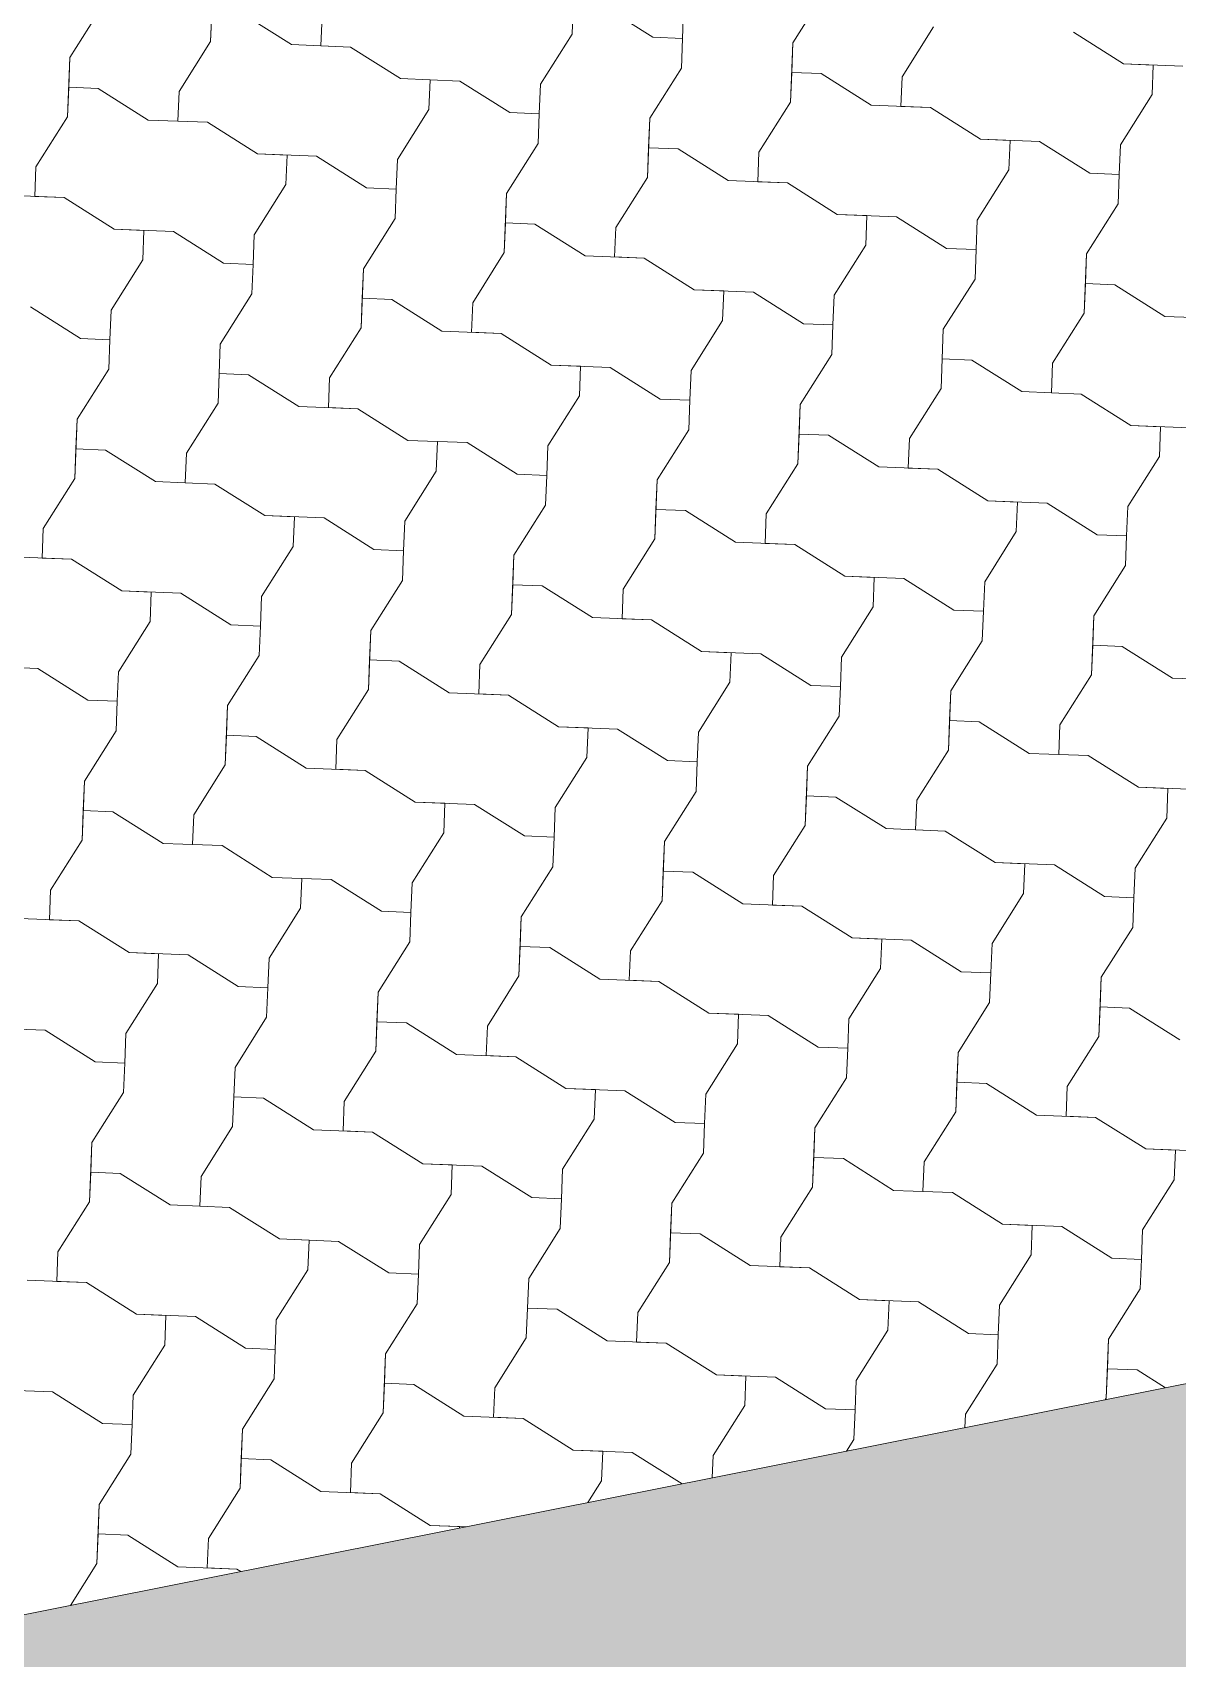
# Model space of a CAD drawing. Header units: metres. Extents: x -111189 to -108577, y -72951 to -72647.
# Drawn here: x -110741.585 to -110740.584, y -72944.839 to -72943.418 of the extents above; entities that cross this region are included whole.
import ezdxf

# ---------------------------------------------------------------- set-up
doc = ezdxf.new("R2010")
doc.units = ezdxf.units.M
doc.header["$MEASUREMENT"] = 0
doc.set_wipeout_variables(frame=1)
doc.linetypes.add('Dot & Dashed', pattern=[0.670278, 0.3175, -0.176389, 0, -0.176389])
doc.linetypes.add('Wipeout_Contour', pattern=[1, 0, -1])
for name, color, linetype in [('Planta Piso -1_1_0', 7, 'Continuous'), ('Planta Piso -1_1_01 - TERRENO PROPOSTO', 7, 'Continuous'), ('Planta Piso -1_1_02 - ESTRADAS', 7, 'Continuous'), ('Planta Piso -1_1_02 - PASSEIOS', 7, 'Continuous'), ('Planta Piso -1_1_07 - MUROS', 7, 'Continuous')]:
    doc.layers.add(name, color=color, linetype=linetype)

# ---------------------------------------------------------------- blocks, each defined once
blk = doc.blocks.new('*X139', base_point=(-110755.4355, -72968.689))
at = {"layer": 'Planta Piso -1_1_02 - PASSEIOS', "color": 253, "linetype": 'Continuous', "lineweight": 9, "ltscale": 1000}
for p, q in [((-110741.4291, -72943.4253), (-110741.427, -72943.3736)), ((-110740.9199, -72943.4266), (-110740.8922, -72943.3828)), ((-110740.9199, -72943.4266), (-110740.8922, -72943.3828)), ((-110741.5522, -72943.4394), (-110741.5246, -72943.3957)), ((-110741.5522, -72943.4394), (-110741.5246, -72943.3957)), ((-110741.1129, -72943.4189), (-110741.1119, -72943.393)), ((-110741.086, -72943.3941), (-110741.0423, -72943.4217)), ((-110741.0154, -72943.3969), (-110741.0164, -72943.4227)), ((-110741.4291, -72943.4253), (-110741.4281, -72943.3995)), ((-110741.4022, -72943.4005), (-110741.3584, -72943.4281)), ((-110741.3315, -72943.4033), (-110741.3326, -72943.4292)), ((-110741.3315, -72943.4033), (-110741.3326, -72943.4292)), ((-110740.8244, -72943.4562), (-110740.7968, -72943.4125)), ((-110740.8244, -72943.4562), (-110740.7968, -72943.4125)), ((-110741.4567, -72943.4691), (-110741.4291, -72943.4253)), ((-110741.4567, -72943.4691), (-110741.4291, -72943.4253)), ((-110741.1406, -72943.4627), (-110741.1129, -72943.4189)), ((-110741.0423, -72943.4217), (-110741.0164, -72943.4227)), ((-110741.0174, -72943.4486), (-110741.0164, -72943.4227)), ((-110741.0174, -72943.4486), (-110741.0164, -72943.4227)), ((-110740.9219, -72943.4783), (-110740.9199, -72943.4266)), ((-110740.9199, -72943.4266), (-110740.9209, -72943.4524)), ((-110740.6744, -72943.4173), (-110740.6306, -72943.445)), ((-110740.6744, -72943.4173), (-110740.6306, -72943.445)), ((-110741.5543, -72943.4912), (-110741.5522, -72943.4394)), ((-110741.5522, -72943.4394), (-110741.5532, -72943.4653)), ((-110741.3584, -72943.4281), (-110741.3067, -72943.4302)), ((-110741.3067, -72943.4302), (-110741.3326, -72943.4292)), ((-110741.3067, -72943.4302), (-110741.2629, -72943.4578)), ((-110741.3067, -72943.4302), (-110741.2629, -72943.4578)), ((-110741.0451, -72943.4924), (-110741.0174, -72943.4486)), ((-110741.0451, -72943.4924), (-110741.0174, -72943.4486)), ((-110740.9219, -72943.4783), (-110740.9209, -72943.4524)), ((-110740.895, -72943.4534), (-110740.9209, -72943.4524)), ((-110740.895, -72943.4534), (-110740.8513, -72943.4811)), ((-110740.6306, -72943.445), (-110740.6047, -72943.446)), ((-110740.6306, -72943.445), (-110740.5789, -72943.447)), ((-110740.6058, -72943.4718), (-110740.6047, -72943.446)), ((-110741.5543, -72943.4912), (-110741.5532, -72943.4653)), ((-110741.5274, -72943.4663), (-110741.5532, -72943.4653)), ((-110741.5274, -72943.4663), (-110741.4836, -72943.494)), ((-110741.4567, -72943.4691), (-110741.4577, -72943.495)), ((-110741.4567, -72943.4691), (-110741.4577, -72943.495)), ((-110741.2629, -72943.4578), (-110741.2371, -72943.4589)), ((-110741.2629, -72943.4578), (-110741.2112, -72943.4599)), ((-110741.2381, -72943.4847), (-110741.2371, -72943.4589)), ((-110741.2112, -72943.4599), (-110741.1674, -72943.4875)), ((-110741.1406, -72943.4627), (-110741.1416, -72943.4885)), ((-110740.8244, -72943.4562), (-110740.8254, -72943.4821)), ((-110740.8244, -72943.4562), (-110740.8254, -72943.4821)), ((-110740.9496, -72943.522), (-110740.9219, -72943.4783)), ((-110740.9496, -72943.522), (-110740.9219, -72943.4783)), ((-110740.8513, -72943.4811), (-110740.7996, -72943.4831)), ((-110740.7996, -72943.4831), (-110740.8254, -72943.4821)), ((-110740.7996, -72943.4831), (-110740.7558, -72943.5108)), ((-110740.7996, -72943.4831), (-110740.7558, -72943.5108)), ((-110740.6334, -72943.5156), (-110740.6058, -72943.4718)), ((-110741.5819, -72943.5349), (-110741.5543, -72943.4912)), ((-110741.5819, -72943.5349), (-110741.5543, -72943.4912)), ((-110741.4836, -72943.494), (-110741.4319, -72943.496)), ((-110741.4319, -72943.496), (-110741.4577, -72943.495)), ((-110741.4319, -72943.496), (-110741.3881, -72943.5236)), ((-110741.4319, -72943.496), (-110741.3881, -72943.5236)), ((-110741.2657, -72943.5285), (-110741.2381, -72943.4847)), ((-110741.1674, -72943.4875), (-110741.1416, -72943.4885)), ((-110741.1426, -72943.5144), (-110741.1416, -72943.4885)), ((-110741.1426, -72943.5144), (-110741.1416, -72943.4885)), ((-110741.0471, -72943.5441), (-110741.0451, -72943.4924)), ((-110741.0451, -72943.4924), (-110741.0461, -72943.5182)), ((-110740.7558, -72943.5108), (-110740.7299, -72943.5118)), ((-110740.7558, -72943.5108), (-110740.7041, -72943.5128)), ((-110740.7309, -72943.5376), (-110740.7299, -72943.5118)), ((-110741.3881, -72943.5236), (-110741.3622, -72943.5247)), ((-110741.3881, -72943.5236), (-110741.3364, -72943.5257)), ((-110741.3633, -72943.5505), (-110741.3622, -72943.5247)), ((-110741.3364, -72943.5257), (-110741.2926, -72943.5533)), ((-110741.1702, -72943.5582), (-110741.1426, -72943.5144)), ((-110741.1702, -72943.5582), (-110741.1426, -72943.5144)), ((-110741.0471, -72943.5441), (-110741.0461, -72943.5182)), ((-110741.0202, -72943.5193), (-110741.0461, -72943.5182)), ((-110741.0202, -72943.5193), (-110740.9765, -72943.5469)), ((-110740.9496, -72943.522), (-110740.9506, -72943.5479)), ((-110740.9496, -72943.522), (-110740.9506, -72943.5479)), ((-110740.7041, -72943.5128), (-110740.6603, -72943.5404)), ((-110740.6334, -72943.5156), (-110740.6344, -72943.5415)), ((-110741.5819, -72943.5349), (-110741.5829, -72943.5608)), ((-110741.5819, -72943.5349), (-110741.5829, -72943.5608)), ((-110741.2657, -72943.5285), (-110741.2668, -72943.5543)), ((-110740.7586, -72943.5814), (-110740.7309, -72943.5376)), ((-110740.6603, -72943.5404), (-110740.6344, -72943.5415)), ((-110741.3909, -72943.5943), (-110741.3633, -72943.5505)), ((-110741.2926, -72943.5533), (-110741.2668, -72943.5543)), ((-110741.2678, -72943.5802), (-110741.2668, -72943.5543)), ((-110741.2678, -72943.5802), (-110741.2668, -72943.5543)), ((-110741.0747, -72943.5879), (-110741.0471, -72943.5441)), ((-110741.0747, -72943.5879), (-110741.0471, -72943.5441)), ((-110740.9765, -72943.5469), (-110740.9247, -72943.5489)), ((-110740.9247, -72943.5489), (-110740.9506, -72943.5479)), ((-110740.9247, -72943.5489), (-110740.881, -72943.5766)), ((-110740.9247, -72943.5489), (-110740.881, -72943.5766)), ((-110740.6355, -72943.5673), (-110740.6344, -72943.5415)), ((-110740.6355, -72943.5673), (-110740.6344, -72943.5415)), ((-110741.6088, -72943.5598), (-110741.5571, -72943.5618)), ((-110741.5571, -72943.5618), (-110741.5829, -72943.5608)), ((-110741.5571, -72943.5618), (-110741.5133, -72943.5894)), ((-110741.5571, -72943.5618), (-110741.5133, -72943.5894)), ((-110741.1723, -72943.6099), (-110741.1702, -72943.5582)), ((-110741.1702, -72943.5582), (-110741.1713, -72943.584)), ((-110740.6631, -72943.6111), (-110740.6355, -72943.5673)), ((-110740.6631, -72943.6111), (-110740.6355, -72943.5673)), ((-110741.2954, -72943.624), (-110741.2678, -72943.5802)), ((-110741.2954, -72943.624), (-110741.2678, -72943.5802)), ((-110740.881, -72943.5766), (-110740.8551, -72943.5776)), ((-110740.881, -72943.5766), (-110740.8292, -72943.5786)), ((-110740.8561, -72943.6035), (-110740.8551, -72943.5776)), ((-110740.8292, -72943.5786), (-110740.7855, -72943.6063)), ((-110740.7586, -72943.5814), (-110740.7596, -72943.6073)), ((-110741.5133, -72943.5894), (-110741.4874, -72943.5905)), ((-110741.5133, -72943.5894), (-110741.4616, -72943.5915)), ((-110741.4884, -72943.6163), (-110741.4874, -72943.5905)), ((-110741.4616, -72943.5915), (-110741.4178, -72943.6191)), ((-110741.3909, -72943.5943), (-110741.3919, -72943.6202)), ((-110741.1723, -72943.6099), (-110741.1713, -72943.584)), ((-110741.1454, -72943.5851), (-110741.1713, -72943.584)), ((-110741.1454, -72943.5851), (-110741.1016, -72943.6127)), ((-110741.0747, -72943.5879), (-110741.0758, -72943.6137)), ((-110741.0747, -72943.5879), (-110741.0758, -72943.6137)), ((-110741.1999, -72943.6537), (-110741.1723, -72943.6099)), ((-110741.1999, -72943.6537), (-110741.1723, -72943.6099)), ((-110740.8838, -72943.6472), (-110740.8561, -72943.6035)), ((-110740.7855, -72943.6063), (-110740.7596, -72943.6073)), ((-110740.7606, -72943.6331), (-110740.7596, -72943.6073)), ((-110740.7606, -72943.6331), (-110740.7596, -72943.6073)), ((-110740.6651, -72943.6628), (-110740.6631, -72943.6111)), ((-110740.6631, -72943.6111), (-110740.6641, -72943.637)), ((-110741.5161, -72943.6601), (-110741.4884, -72943.6163)), ((-110741.4178, -72943.6191), (-110741.3919, -72943.6202)), ((-110741.393, -72943.646), (-110741.3919, -72943.6202)), ((-110741.393, -72943.646), (-110741.3919, -72943.6202)), ((-110741.2975, -72943.6757), (-110741.2954, -72943.624)), ((-110741.2954, -72943.624), (-110741.2964, -72943.6498)), ((-110741.1016, -72943.6127), (-110741.0499, -72943.6147)), ((-110741.0499, -72943.6147), (-110741.0758, -72943.6137)), ((-110741.0499, -72943.6147), (-110741.0061, -72943.6424)), ((-110741.0499, -72943.6147), (-110741.0061, -72943.6424)), ((-110740.7883, -72943.6769), (-110740.7606, -72943.6331)), ((-110740.7883, -72943.6769), (-110740.7606, -72943.6331)), ((-110740.6651, -72943.6628), (-110740.6641, -72943.637)), ((-110740.6383, -72943.638), (-110740.6641, -72943.637)), ((-110740.6383, -72943.638), (-110740.5945, -72943.6656)), ((-110741.4206, -72943.6898), (-110741.393, -72943.646)), ((-110741.4206, -72943.6898), (-110741.393, -72943.646)), ((-110741.2975, -72943.6757), (-110741.2964, -72943.6498)), ((-110741.2706, -72943.6509), (-110741.2964, -72943.6498)), ((-110741.2706, -72943.6509), (-110741.2268, -72943.6785)), ((-110741.1999, -72943.6537), (-110741.2009, -72943.6795)), ((-110741.1999, -72943.6537), (-110741.2009, -72943.6795)), ((-110741.0061, -72943.6424), (-110740.9803, -72943.6434)), ((-110741.0061, -72943.6424), (-110740.9544, -72943.6444)), ((-110740.9813, -72943.6693), (-110740.9803, -72943.6434)), ((-110740.9544, -72943.6444), (-110740.9106, -72943.6721)), ((-110740.8838, -72943.6472), (-110740.8848, -72943.6731)), ((-110741.5867, -72943.6573), (-110741.543, -72943.6849)), ((-110741.5161, -72943.6601), (-110741.5171, -72943.686)), ((-110740.6928, -72943.7066), (-110740.6651, -72943.6628)), ((-110740.6928, -72943.7066), (-110740.6651, -72943.6628)), ((-110740.5945, -72943.6656), (-110740.5428, -72943.6677)), ((-110741.3251, -72943.7195), (-110741.2975, -72943.6757)), ((-110741.3251, -72943.7195), (-110741.2975, -72943.6757)), ((-110741.2268, -72943.6785), (-110741.1751, -72943.6805)), ((-110741.1751, -72943.6805), (-110741.2009, -72943.6795)), ((-110741.1751, -72943.6805), (-110741.1313, -72943.7082)), ((-110741.1751, -72943.6805), (-110741.1313, -72943.7082)), ((-110741.0089, -72943.713), (-110740.9813, -72943.6693)), ((-110740.9106, -72943.6721), (-110740.8848, -72943.6731)), ((-110740.8858, -72943.6989), (-110740.8848, -72943.6731)), ((-110740.8858, -72943.6989), (-110740.8848, -72943.6731)), ((-110740.7903, -72943.7286), (-110740.7883, -72943.6769)), ((-110740.7883, -72943.6769), (-110740.7893, -72943.7028)), ((-110741.543, -72943.6849), (-110741.5171, -72943.686)), ((-110741.5181, -72943.7118), (-110741.5171, -72943.686)), ((-110741.5181, -72943.7118), (-110741.5171, -72943.686)), ((-110741.4226, -72943.7415), (-110741.4206, -72943.6898)), ((-110741.4206, -72943.6898), (-110741.4216, -72943.7156)), ((-110741.1313, -72943.7082), (-110741.1055, -72943.7092)), ((-110741.1313, -72943.7082), (-110741.0796, -72943.7102)), ((-110741.1065, -72943.7351), (-110741.1055, -72943.7092)), ((-110741.0796, -72943.7102), (-110741.0358, -72943.7379)), ((-110740.9134, -72943.7427), (-110740.8858, -72943.6989)), ((-110740.9134, -72943.7427), (-110740.8858, -72943.6989)), ((-110740.7903, -72943.7286), (-110740.7893, -72943.7028)), ((-110740.7634, -72943.7038), (-110740.7893, -72943.7028)), ((-110740.7634, -72943.7038), (-110740.7197, -72943.7314)), ((-110740.6928, -72943.7066), (-110740.6938, -72943.7325)), ((-110740.6928, -72943.7066), (-110740.6938, -72943.7325)), ((-110741.5458, -72943.7556), (-110741.5181, -72943.7118)), ((-110741.5458, -72943.7556), (-110741.5181, -72943.7118)), ((-110741.4226, -72943.7415), (-110741.4216, -72943.7156)), ((-110741.3958, -72943.7167), (-110741.4216, -72943.7156)), ((-110741.3958, -72943.7167), (-110741.352, -72943.7443)), ((-110741.3251, -72943.7195), (-110741.3261, -72943.7453)), ((-110741.3251, -72943.7195), (-110741.3261, -72943.7453)), ((-110741.0089, -72943.713), (-110741.01, -72943.7389)), ((-110741.1341, -72943.7788), (-110741.1065, -72943.7351)), ((-110741.0358, -72943.7379), (-110741.01, -72943.7389)), ((-110741.011, -72943.7648), (-110741.01, -72943.7389)), ((-110741.011, -72943.7648), (-110741.01, -72943.7389)), ((-110740.818, -72943.7724), (-110740.7903, -72943.7286)), ((-110740.818, -72943.7724), (-110740.7903, -72943.7286)), ((-110740.7197, -72943.7314), (-110740.6679, -72943.7335)), ((-110740.6679, -72943.7335), (-110740.6938, -72943.7325)), ((-110740.6679, -72943.7335), (-110740.6242, -72943.7611)), ((-110740.6679, -72943.7335), (-110740.6242, -72943.7611)), ((-110741.4503, -72943.7853), (-110741.4226, -72943.7415)), ((-110741.4503, -72943.7853), (-110741.4226, -72943.7415)), ((-110741.352, -72943.7443), (-110741.3003, -72943.7464)), ((-110741.3003, -72943.7464), (-110741.3261, -72943.7453)), ((-110741.3003, -72943.7464), (-110741.2565, -72943.774)), ((-110741.3003, -72943.7464), (-110741.2565, -72943.774)), ((-110740.9155, -72943.7944), (-110740.9134, -72943.7427)), ((-110740.9134, -72943.7427), (-110740.9145, -72943.7686)), ((-110741.5478, -72943.8073), (-110741.5458, -72943.7556)), ((-110741.5458, -72943.7556), (-110741.5468, -72943.7815)), ((-110741.0386, -72943.8085), (-110741.011, -72943.7648)), ((-110741.0386, -72943.8085), (-110741.011, -72943.7648)), ((-110740.6242, -72943.7611), (-110740.5983, -72943.7621)), ((-110740.6242, -72943.7611), (-110740.5724, -72943.7632)), ((-110740.5993, -72943.788), (-110740.5983, -72943.7621)), ((-110741.5478, -72943.8073), (-110741.5468, -72943.7815)), ((-110741.5209, -72943.7825), (-110741.5468, -72943.7815)), ((-110741.2565, -72943.774), (-110741.2306, -72943.775)), ((-110741.2565, -72943.774), (-110741.2048, -72943.776)), ((-110741.2317, -72943.8009), (-110741.2306, -72943.775)), ((-110741.2048, -72943.776), (-110741.161, -72943.8037)), ((-110741.1341, -72943.7788), (-110741.1351, -72943.8047)), ((-110740.9155, -72943.7944), (-110740.9145, -72943.7686)), ((-110740.8886, -72943.7696), (-110740.9145, -72943.7686)), ((-110740.8886, -72943.7696), (-110740.8448, -72943.7972)), ((-110740.818, -72943.7724), (-110740.819, -72943.7983)), ((-110740.818, -72943.7724), (-110740.819, -72943.7983)), ((-110741.5209, -72943.7825), (-110741.4772, -72943.8101)), ((-110741.4503, -72943.7853), (-110741.4513, -72943.8111)), ((-110741.4503, -72943.7853), (-110741.4513, -72943.8111)), ((-110740.9431, -72943.8382), (-110740.9155, -72943.7944)), ((-110740.9431, -72943.8382), (-110740.9155, -72943.7944)), ((-110740.627, -72943.8318), (-110740.5993, -72943.788)), ((-110741.5755, -72943.8511), (-110741.5478, -72943.8073)), ((-110741.5755, -72943.8511), (-110741.5478, -72943.8073)), ((-110741.4772, -72943.8101), (-110741.4254, -72943.8122)), ((-110741.2593, -72943.8446), (-110741.2317, -72943.8009)), ((-110741.161, -72943.8037), (-110741.1351, -72943.8047)), ((-110741.1362, -72943.8306), (-110741.1351, -72943.8047)), ((-110741.1362, -72943.8306), (-110741.1351, -72943.8047)), ((-110741.0407, -72943.8602), (-110741.0386, -72943.8085)), ((-110741.0386, -72943.8085), (-110741.0396, -72943.8344)), ((-110740.8448, -72943.7972), (-110740.7931, -72943.7993)), ((-110740.7931, -72943.7993), (-110740.819, -72943.7983)), ((-110740.7931, -72943.7993), (-110740.7493, -72943.8269)), ((-110740.7931, -72943.7993), (-110740.7493, -72943.8269)), ((-110741.4254, -72943.8122), (-110741.4513, -72943.8111)), ((-110741.4254, -72943.8122), (-110741.3817, -72943.8398)), ((-110741.4254, -72943.8122), (-110741.3817, -72943.8398)), ((-110741.1638, -72943.8743), (-110741.1362, -72943.8306)), ((-110741.1638, -72943.8743), (-110741.1362, -72943.8306)), ((-110741.0407, -72943.8602), (-110741.0396, -72943.8344)), ((-110741.0138, -72943.8354), (-110741.0396, -72943.8344)), ((-110741.0138, -72943.8354), (-110740.97, -72943.863)), ((-110740.9431, -72943.8382), (-110740.9442, -72943.8641)), ((-110740.9431, -72943.8382), (-110740.9442, -72943.8641)), ((-110740.7493, -72943.8269), (-110740.7235, -72943.828)), ((-110740.7493, -72943.8269), (-110740.6976, -72943.829)), ((-110740.7245, -72943.8538), (-110740.7235, -72943.828)), ((-110740.6976, -72943.829), (-110740.6539, -72943.8566)), ((-110740.627, -72943.8318), (-110740.628, -72943.8576)), ((-110741.5755, -72943.8511), (-110741.5765, -72943.8769)), ((-110741.5755, -72943.8511), (-110741.5765, -72943.8769)), ((-110741.3817, -72943.8398), (-110741.3558, -72943.8408)), ((-110741.3817, -72943.8398), (-110741.3299, -72943.8418)), ((-110741.3568, -72943.8667), (-110741.3558, -72943.8408)), ((-110741.3299, -72943.8418), (-110741.2862, -72943.8695)), ((-110741.2593, -72943.8446), (-110741.2603, -72943.8705)), ((-110741.3845, -72943.9105), (-110741.3568, -72943.8667)), ((-110741.0683, -72943.904), (-110741.0407, -72943.8602)), ((-110741.0683, -72943.904), (-110741.0407, -72943.8602)), ((-110740.97, -72943.863), (-110740.9183, -72943.8651)), ((-110740.9183, -72943.8651), (-110740.9442, -72943.8641)), ((-110740.9183, -72943.8651), (-110740.8745, -72943.8927)), ((-110740.9183, -72943.8651), (-110740.8745, -72943.8927)), ((-110740.7521, -72943.8976), (-110740.7245, -72943.8538)), ((-110740.6539, -72943.8566), (-110740.628, -72943.8576)), ((-110740.629, -72943.8835), (-110740.628, -72943.8576)), ((-110740.629, -72943.8835), (-110740.628, -72943.8576)), ((-110741.6023, -72943.8759), (-110741.5506, -72943.878)), ((-110741.5506, -72943.878), (-110741.5765, -72943.8769)), ((-110741.5506, -72943.878), (-110741.5068, -72943.9056)), ((-110741.5506, -72943.878), (-110741.5068, -72943.9056)), ((-110741.2862, -72943.8695), (-110741.2603, -72943.8705)), ((-110741.2613, -72943.8964), (-110741.2603, -72943.8705)), ((-110741.2613, -72943.8964), (-110741.2603, -72943.8705)), ((-110741.1658, -72943.9261), (-110741.1638, -72943.8743)), ((-110741.1638, -72943.8743), (-110741.1648, -72943.9002)), ((-110740.8745, -72943.8927), (-110740.8487, -72943.8938)), ((-110740.8745, -72943.8927), (-110740.8228, -72943.8948)), ((-110740.8497, -72943.9196), (-110740.8487, -72943.8938)), ((-110740.8228, -72943.8948), (-110740.779, -72943.9224)), ((-110740.6567, -72943.9273), (-110740.629, -72943.8835)), ((-110740.6567, -72943.9273), (-110740.629, -72943.8835)), ((-110741.5068, -72943.9056), (-110741.481, -72943.9066)), ((-110741.5068, -72943.9056), (-110741.4551, -72943.9077)), ((-110741.482, -72943.9325), (-110741.481, -72943.9066)), ((-110741.4551, -72943.9077), (-110741.4114, -72943.9353)), ((-110741.289, -72943.9401), (-110741.2613, -72943.8964)), ((-110741.289, -72943.9401), (-110741.2613, -72943.8964)), ((-110741.1658, -72943.9261), (-110741.1648, -72943.9002)), ((-110741.139, -72943.9012), (-110741.1648, -72943.9002)), ((-110741.139, -72943.9012), (-110741.0952, -72943.9289)), ((-110741.0683, -72943.904), (-110741.0693, -72943.9299)), ((-110741.0683, -72943.904), (-110741.0693, -72943.9299)), ((-110740.7521, -72943.8976), (-110740.7532, -72943.9234)), ((-110741.3845, -72943.9105), (-110741.3855, -72943.9363)), ((-110740.8773, -72943.9634), (-110740.8497, -72943.9196)), ((-110740.779, -72943.9224), (-110740.7532, -72943.9234)), ((-110740.7542, -72943.9493), (-110740.7532, -72943.9234)), ((-110740.7542, -72943.9493), (-110740.7532, -72943.9234)), ((-110741.5096, -72943.9763), (-110741.482, -72943.9325)), ((-110741.4114, -72943.9353), (-110741.3855, -72943.9363)), ((-110741.3865, -72943.9622), (-110741.3855, -72943.9363)), ((-110741.3865, -72943.9622), (-110741.3855, -72943.9363)), ((-110741.1935, -72943.9698), (-110741.1658, -72943.9261)), ((-110741.1935, -72943.9698), (-110741.1658, -72943.9261)), ((-110741.0952, -72943.9289), (-110741.0435, -72943.9309)), ((-110741.0435, -72943.9309), (-110741.0693, -72943.9299)), ((-110741.0435, -72943.9309), (-110740.9997, -72943.9585)), ((-110741.0435, -72943.9309), (-110740.9997, -72943.9585)), ((-110740.6587, -72943.979), (-110740.6567, -72943.9273)), ((-110740.6567, -72943.9273), (-110740.6577, -72943.9531)), ((-110741.291, -72943.9919), (-110741.289, -72943.9401)), ((-110741.289, -72943.9401), (-110741.29, -72943.966)), ((-110740.7818, -72943.9931), (-110740.7542, -72943.9493)), ((-110740.7818, -72943.9931), (-110740.7542, -72943.9493)), ((-110741.4142, -72944.0059), (-110741.3865, -72943.9622)), ((-110741.4142, -72944.0059), (-110741.3865, -72943.9622)), ((-110741.291, -72943.9919), (-110741.29, -72943.966)), ((-110741.2641, -72943.967), (-110741.29, -72943.966)), ((-110741.2641, -72943.967), (-110741.2204, -72943.9947)), ((-110740.9997, -72943.9585), (-110740.9738, -72943.9596)), ((-110740.9997, -72943.9585), (-110740.948, -72943.9606)), ((-110740.9749, -72943.9854), (-110740.9738, -72943.9596)), ((-110740.948, -72943.9606), (-110740.9042, -72943.9882)), ((-110740.8773, -72943.9634), (-110740.8783, -72943.9893)), ((-110740.6587, -72943.979), (-110740.6577, -72943.9531)), ((-110740.6318, -72943.9542), (-110740.6577, -72943.9531)), ((-110740.6318, -72943.9542), (-110740.588, -72943.9818)), ((-110741.632, -72943.9714), (-110741.5803, -72943.9735)), ((-110741.5803, -72943.9735), (-110741.5365, -72944.0011)), ((-110741.5096, -72943.9763), (-110741.5107, -72944.0021)), ((-110741.1935, -72943.9698), (-110741.1945, -72943.9957)), ((-110741.1935, -72943.9698), (-110741.1945, -72943.9957)), ((-110740.6863, -72944.0228), (-110740.6587, -72943.979)), ((-110740.6863, -72944.0228), (-110740.6587, -72943.979)), ((-110741.3187, -72944.0356), (-110741.291, -72943.9919)), ((-110741.3187, -72944.0356), (-110741.291, -72943.9919)), ((-110741.2204, -72943.9947), (-110741.1686, -72943.9967)), ((-110741.0025, -72944.0292), (-110740.9749, -72943.9854)), ((-110740.9042, -72943.9882), (-110740.8783, -72943.9893)), ((-110740.8794, -72944.0151), (-110740.8783, -72943.9893)), ((-110740.8794, -72944.0151), (-110740.8783, -72943.9893)), ((-110740.7839, -72944.0448), (-110740.7818, -72943.9931)), ((-110740.7818, -72943.9931), (-110740.7829, -72944.0189)), ((-110740.588, -72943.9818), (-110740.5363, -72943.9838)), ((-110741.5365, -72944.0011), (-110741.5107, -72944.0021)), ((-110741.5117, -72944.028), (-110741.5107, -72944.0021)), ((-110741.5117, -72944.028), (-110741.5107, -72944.0021)), ((-110741.4162, -72944.0577), (-110741.4142, -72944.0059)), ((-110741.4142, -72944.0059), (-110741.4152, -72944.0318)), ((-110741.1686, -72943.9967), (-110741.1945, -72943.9957)), ((-110741.1686, -72943.9967), (-110741.1249, -72944.0243)), ((-110741.1686, -72943.9967), (-110741.1249, -72944.0243)), ((-110740.907, -72944.0589), (-110740.8794, -72944.0151)), ((-110740.907, -72944.0589), (-110740.8794, -72944.0151)), ((-110740.7839, -72944.0448), (-110740.7829, -72944.0189)), ((-110740.757, -72944.02), (-110740.7829, -72944.0189)), ((-110740.757, -72944.02), (-110740.7132, -72944.0476)), ((-110740.6863, -72944.0228), (-110740.6874, -72944.0486)), ((-110740.6863, -72944.0228), (-110740.6874, -72944.0486)), ((-110741.5393, -72944.0718), (-110741.5117, -72944.028)), ((-110741.5393, -72944.0718), (-110741.5117, -72944.028)), ((-110741.4162, -72944.0577), (-110741.4152, -72944.0318)), ((-110741.3893, -72944.0328), (-110741.4152, -72944.0318)), ((-110741.3893, -72944.0328), (-110741.3455, -72944.0605)), ((-110741.3187, -72944.0356), (-110741.3197, -72944.0615)), ((-110741.3187, -72944.0356), (-110741.3197, -72944.0615)), ((-110741.1249, -72944.0243), (-110741.099, -72944.0254)), ((-110741.1249, -72944.0243), (-110741.0732, -72944.0264)), ((-110741.1, -72944.0512), (-110741.099, -72944.0254)), ((-110741.0732, -72944.0264), (-110741.0294, -72944.054)), ((-110741.0025, -72944.0292), (-110741.0035, -72944.0551)), ((-110741.1277, -72944.095), (-110741.1, -72944.0512)), ((-110740.8115, -72944.0886), (-110740.7839, -72944.0448)), ((-110740.8115, -72944.0886), (-110740.7839, -72944.0448)), ((-110740.7132, -72944.0476), (-110740.6615, -72944.0496)), ((-110740.6615, -72944.0496), (-110740.6874, -72944.0486)), ((-110740.6615, -72944.0496), (-110740.6177, -72944.0773)), ((-110740.6615, -72944.0496), (-110740.6177, -72944.0773)), ((-110741.4438, -72944.1014), (-110741.4162, -72944.0577)), ((-110741.4438, -72944.1014), (-110741.4162, -72944.0577)), ((-110741.3455, -72944.0605), (-110741.2938, -72944.0625)), ((-110741.2938, -72944.0625), (-110741.3197, -72944.0615)), ((-110741.2938, -72944.0625), (-110741.2501, -72944.0902)), ((-110741.2938, -72944.0625), (-110741.2501, -72944.0902)), ((-110741.0294, -72944.054), (-110741.0035, -72944.0551)), ((-110741.0045, -72944.0809), (-110741.0035, -72944.0551)), ((-110741.0045, -72944.0809), (-110741.0035, -72944.0551)), ((-110740.9091, -72944.1106), (-110740.907, -72944.0589)), ((-110740.907, -72944.0589), (-110740.908, -72944.0847)), ((-110741.5414, -72944.1235), (-110741.5393, -72944.0718)), ((-110741.5393, -72944.0718), (-110741.5404, -72944.0976)), ((-110741.0322, -72944.1247), (-110741.0045, -72944.0809)), ((-110741.0322, -72944.1247), (-110741.0045, -72944.0809)), ((-110740.6177, -72944.0773), (-110740.5919, -72944.0783)), ((-110740.6177, -72944.0773), (-110740.566, -72944.0793)), ((-110740.5929, -72944.1042), (-110740.5919, -72944.0783)), ((-110741.2501, -72944.0902), (-110741.2242, -72944.0912)), ((-110741.2501, -72944.0902), (-110741.1983, -72944.0922)), ((-110741.2252, -72944.117), (-110741.2242, -72944.0912)), ((-110741.1983, -72944.0922), (-110741.1546, -72944.1198)), ((-110741.1277, -72944.095), (-110741.1287, -72944.1209)), ((-110740.9091, -72944.1106), (-110740.908, -72944.0847)), ((-110740.8822, -72944.0858), (-110740.908, -72944.0847)), ((-110740.8822, -72944.0858), (-110740.8384, -72944.1134)), ((-110740.8115, -72944.0886), (-110740.8125, -72944.1144)), ((-110740.8115, -72944.0886), (-110740.8125, -72944.1144)), ((-110741.5414, -72944.1235), (-110741.5404, -72944.0976)), ((-110741.5145, -72944.0986), (-110741.5404, -72944.0976)), ((-110741.5145, -72944.0986), (-110741.4707, -72944.1263)), ((-110741.4438, -72944.1014), (-110741.4449, -72944.1273)), ((-110741.4438, -72944.1014), (-110741.4449, -72944.1273)), ((-110740.6205, -72944.1479), (-110740.5929, -72944.1042)), ((-110741.569, -72944.1672), (-110741.5414, -72944.1235)), ((-110741.569, -72944.1672), (-110741.5414, -72944.1235)), ((-110741.2529, -72944.1608), (-110741.2252, -72944.117)), ((-110741.1546, -72944.1198), (-110741.1287, -72944.1209)), ((-110741.1297, -72944.1467), (-110741.1287, -72944.1209)), ((-110741.1297, -72944.1467), (-110741.1287, -72944.1209)), ((-110740.9367, -72944.1544), (-110740.9091, -72944.1106)), ((-110740.9367, -72944.1544), (-110740.9091, -72944.1106)), ((-110740.8384, -72944.1134), (-110740.7867, -72944.1155)), ((-110740.7867, -72944.1155), (-110740.8125, -72944.1144)), ((-110740.7867, -72944.1155), (-110740.7429, -72944.1431)), ((-110740.7867, -72944.1155), (-110740.7429, -72944.1431)), ((-110741.4707, -72944.1263), (-110741.419, -72944.1283)), ((-110741.419, -72944.1283), (-110741.4449, -72944.1273)), ((-110741.419, -72944.1283), (-110741.3752, -72944.156)), ((-110741.419, -72944.1283), (-110741.3752, -72944.156)), ((-110741.0342, -72944.1764), (-110741.0322, -72944.1247)), ((-110741.0322, -72944.1247), (-110741.0332, -72944.1506)), ((-110741.1574, -72944.1905), (-110741.1297, -72944.1467)), ((-110741.1574, -72944.1905), (-110741.1297, -72944.1467)), ((-110741.0342, -72944.1764), (-110741.0332, -72944.1506)), ((-110741.0073, -72944.1516), (-110741.0332, -72944.1506)), ((-110741.0073, -72944.1516), (-110740.9636, -72944.1792)), ((-110740.7429, -72944.1431), (-110740.717, -72944.1441)), ((-110740.7429, -72944.1431), (-110740.6912, -72944.1451)), ((-110740.7181, -72944.17), (-110740.717, -72944.1441)), ((-110740.6912, -72944.1451), (-110740.6474, -72944.1728)), ((-110740.6205, -72944.1479), (-110740.6216, -72944.1738)), ((-110741.3752, -72944.156), (-110741.3494, -72944.157)), ((-110741.3752, -72944.156), (-110741.3235, -72944.158)), ((-110741.3504, -72944.1828), (-110741.3494, -72944.157)), ((-110741.3235, -72944.158), (-110741.2797, -72944.1856)), ((-110741.2529, -72944.1608), (-110741.2539, -72944.1867)), ((-110740.9367, -72944.1544), (-110740.9377, -72944.1802)), ((-110740.9367, -72944.1544), (-110740.9377, -72944.1802)), ((-110741.569, -72944.1672), (-110741.57, -72944.1931)), ((-110741.569, -72944.1672), (-110741.57, -72944.1931)), ((-110741.0619, -72944.2202), (-110741.0342, -72944.1764)), ((-110741.0619, -72944.2202), (-110741.0342, -72944.1764)), ((-110740.9636, -72944.1792), (-110740.9119, -72944.1813)), ((-110740.9119, -72944.1813), (-110740.9377, -72944.1802)), ((-110740.7457, -72944.2137), (-110740.7181, -72944.17)), ((-110740.6474, -72944.1728), (-110740.6216, -72944.1738)), ((-110740.6226, -72944.1997), (-110740.6216, -72944.1738)), ((-110740.6226, -72944.1997), (-110740.6216, -72944.1738)), ((-110741.5959, -72944.1921), (-110741.5442, -72944.1941)), ((-110741.5442, -72944.1941), (-110741.57, -72944.1931)), ((-110741.5442, -72944.1941), (-110741.5004, -72944.2218)), ((-110741.5442, -72944.1941), (-110741.5004, -72944.2218)), ((-110741.378, -72944.2266), (-110741.3504, -72944.1828)), ((-110741.2797, -72944.1856), (-110741.2539, -72944.1867)), ((-110741.2549, -72944.2125), (-110741.2539, -72944.1867)), ((-110741.2549, -72944.2125), (-110741.2539, -72944.1867)), ((-110741.1594, -72944.2422), (-110741.1574, -72944.1905)), ((-110741.1574, -72944.1905), (-110741.1584, -72944.2164)), ((-110740.9119, -72944.1813), (-110740.8681, -72944.2089)), ((-110740.9119, -72944.1813), (-110740.8681, -72944.2089)), ((-110740.6502, -72944.2434), (-110740.6226, -72944.1997)), ((-110740.6502, -72944.2434), (-110740.6226, -72944.1997)), ((-110741.5004, -72944.2218), (-110741.4745, -72944.2228)), ((-110741.5004, -72944.2218), (-110741.4487, -72944.2238)), ((-110741.4756, -72944.2487), (-110741.4745, -72944.2228)), ((-110741.2825, -72944.2563), (-110741.2549, -72944.2125)), ((-110741.2825, -72944.2563), (-110741.2549, -72944.2125)), ((-110741.1594, -72944.2422), (-110741.1584, -72944.2164)), ((-110741.1325, -72944.2174), (-110741.1584, -72944.2164)), ((-110741.1325, -72944.2174), (-110741.0888, -72944.245)), ((-110741.0619, -72944.2202), (-110741.0629, -72944.246)), ((-110741.0619, -72944.2202), (-110741.0629, -72944.246)), ((-110740.8681, -72944.2089), (-110740.8422, -72944.2099)), ((-110740.8681, -72944.2089), (-110740.8164, -72944.2109)), ((-110740.8432, -72944.2358), (-110740.8422, -72944.2099)), ((-110740.8164, -72944.2109), (-110740.7726, -72944.2386)), ((-110740.7457, -72944.2137), (-110740.7467, -72944.2396)), ((-110741.4487, -72944.2238), (-110741.4049, -72944.2515)), ((-110741.378, -72944.2266), (-110741.3791, -72944.2525)), ((-110740.8709, -72944.2796), (-110740.8432, -72944.2358)), ((-110741.5032, -72944.2924), (-110741.4756, -72944.2487)), ((-110741.4049, -72944.2515), (-110741.3791, -72944.2525)), ((-110741.187, -72944.286), (-110741.1594, -72944.2422)), ((-110741.187, -72944.286), (-110741.1594, -72944.2422)), ((-110741.0888, -72944.245), (-110741.037, -72944.2471)), ((-110741.037, -72944.2471), (-110741.0629, -72944.246)), ((-110741.037, -72944.2471), (-110740.9933, -72944.2747)), ((-110741.037, -72944.2471), (-110740.9933, -72944.2747)), ((-110740.7726, -72944.2386), (-110740.7467, -72944.2396)), ((-110740.7478, -72944.2655), (-110740.7467, -72944.2396)), ((-110740.7478, -72944.2655), (-110740.7467, -72944.2396)), ((-110740.6523, -72944.2952), (-110740.6502, -72944.2434)), ((-110740.6502, -72944.2434), (-110740.6512, -72944.2693)), ((-110741.3801, -72944.2783), (-110741.3791, -72944.2525)), ((-110741.3801, -72944.2783), (-110741.3791, -72944.2525)), ((-110741.2846, -72944.308), (-110741.2825, -72944.2563)), ((-110741.2825, -72944.2563), (-110741.2836, -72944.2822)), ((-110740.7754, -72944.3092), (-110740.7478, -72944.2655)), ((-110740.7754, -72944.3092), (-110740.7478, -72944.2655)), ((-110741.4077, -72944.3221), (-110741.3801, -72944.2783)), ((-110741.4077, -72944.3221), (-110741.3801, -72944.2783)), ((-110740.9933, -72944.2747), (-110740.9674, -72944.2757)), ((-110740.9933, -72944.2747), (-110740.9415, -72944.2768)), ((-110740.9684, -72944.3016), (-110740.9674, -72944.2757)), ((-110740.9415, -72944.2768), (-110740.8978, -72944.3044)), ((-110740.8709, -72944.2796), (-110740.8719, -72944.3054)), ((-110740.6523, -72944.2952), (-110740.6512, -72944.2693)), ((-110740.6254, -72944.2703), (-110740.6512, -72944.2693)), ((-110740.6254, -72944.2703), (-110740.5816, -72944.298)), ((-110741.6256, -72944.2876), (-110741.5739, -72944.2896)), ((-110741.5739, -72944.2896), (-110741.5301, -72944.3173)), ((-110741.5032, -72944.2924), (-110741.5042, -72944.3183)), ((-110741.2846, -72944.308), (-110741.2836, -72944.2822)), ((-110741.2577, -72944.2832), (-110741.2836, -72944.2822)), ((-110741.2577, -72944.2832), (-110741.2139, -72944.3108)), ((-110741.187, -72944.286), (-110741.1881, -72944.3118)), ((-110741.187, -72944.286), (-110741.1881, -72944.3118)), ((-110741.3122, -72944.3518), (-110741.2846, -72944.308)), ((-110741.3122, -72944.3518), (-110741.2846, -72944.308)), ((-110740.9961, -72944.3454), (-110740.9684, -72944.3016)), ((-110740.8978, -72944.3044), (-110740.8719, -72944.3054)), ((-110740.8729, -72944.3313), (-110740.8719, -72944.3054)), ((-110740.8729, -72944.3313), (-110740.8719, -72944.3054)), ((-110740.6799, -72944.3389), (-110740.6523, -72944.2952)), ((-110740.6799, -72944.3389), (-110740.6523, -72944.2952)), ((-110741.5301, -72944.3173), (-110741.5042, -72944.3183)), ((-110741.5053, -72944.3441), (-110741.5042, -72944.3183)), ((-110741.5053, -72944.3441), (-110741.5042, -72944.3183)), ((-110741.4098, -72944.3738), (-110741.4077, -72944.3221)), ((-110741.4077, -72944.3221), (-110741.4087, -72944.348)), ((-110741.2139, -72944.3108), (-110741.1622, -72944.3129)), ((-110741.1622, -72944.3129), (-110741.1881, -72944.3118)), ((-110741.1622, -72944.3129), (-110741.1184, -72944.3405)), ((-110741.1622, -72944.3129), (-110741.1184, -72944.3405)), ((-110740.7774, -72944.361), (-110740.7754, -72944.3092)), ((-110740.7754, -72944.3092), (-110740.7764, -72944.3351)), ((-110740.9006, -72944.375), (-110740.8729, -72944.3313)), ((-110740.9006, -72944.375), (-110740.8729, -72944.3313)), ((-110740.7774, -72944.361), (-110740.7764, -72944.3351)), ((-110740.7506, -72944.3361), (-110740.7764, -72944.3351)), ((-110740.7506, -72944.3361), (-110740.7068, -72944.3638)), ((-110741.5329, -72944.3879), (-110741.5053, -72944.3441)), ((-110741.5329, -72944.3879), (-110741.5053, -72944.3441)), ((-110741.4098, -72944.3738), (-110741.4087, -72944.348)), ((-110741.3829, -72944.349), (-110741.4087, -72944.348)), ((-110741.3829, -72944.349), (-110741.3391, -72944.3766)), ((-110741.1184, -72944.3405), (-110741.0926, -72944.3415)), ((-110741.1184, -72944.3405), (-110741.0667, -72944.3426)), ((-110741.0936, -72944.3674), (-110741.0926, -72944.3415)), ((-110741.0667, -72944.3426), (-110741.0229, -72944.3702)), ((-110740.9961, -72944.3454), (-110740.9971, -72944.3712)), ((-110740.6799, -72944.3389), (-110740.6809, -72944.3648)), ((-110740.6799, -72944.3389), (-110740.6809, -72944.3648)), ((-110741.3122, -72944.3518), (-110741.3132, -72944.3777)), ((-110741.3122, -72944.3518), (-110741.3132, -72944.3777)), ((-110740.8051, -72944.4047), (-110740.7774, -72944.361)), ((-110740.8051, -72944.4047), (-110740.7774, -72944.361)), ((-110740.7068, -72944.3638), (-110740.6551, -72944.3658)), ((-110740.6551, -72944.3658), (-110740.6809, -72944.3648)), ((-110741.4374, -72944.4176), (-110741.4098, -72944.3738)), ((-110741.4374, -72944.4176), (-110741.4098, -72944.3738)), ((-110741.3391, -72944.3766), (-110741.2874, -72944.3787)), ((-110741.2874, -72944.3787), (-110741.3132, -72944.3777)), ((-110741.2874, -72944.3787), (-110741.2436, -72944.4063)), ((-110741.2874, -72944.3787), (-110741.2436, -72944.4063)), ((-110741.1212, -72944.4112), (-110741.0936, -72944.3674)), ((-110741.0229, -72944.3702), (-110740.9971, -72944.3712)), ((-110740.9981, -72944.3971), (-110740.9971, -72944.3712)), ((-110740.9981, -72944.3971), (-110740.9971, -72944.3712)), ((-110740.9026, -72944.4268), (-110740.9006, -72944.375)), ((-110740.9006, -72944.375), (-110740.9016, -72944.4009)), ((-110740.6551, -72944.3658), (-110740.6113, -72944.3934)), ((-110740.6551, -72944.3658), (-110740.6113, -72944.3934)), ((-110741.5349, -72944.4396), (-110741.5329, -72944.3879)), ((-110741.5329, -72944.3879), (-110741.5339, -72944.4138)), ((-110740.6113, -72944.3934), (-110740.5854, -72944.3945)), ((-110740.6113, -72944.3934), (-110740.5596, -72944.3955)), ((-110741.2436, -72944.4063), (-110741.2178, -72944.4073)), ((-110741.2436, -72944.4063), (-110741.1919, -72944.4084)), ((-110741.2188, -72944.4332), (-110741.2178, -72944.4073)), ((-110741.0257, -72944.4409), (-110740.9981, -72944.3971)), ((-110741.0257, -72944.4409), (-110740.9981, -72944.3971)), ((-110740.9026, -72944.4268), (-110740.9016, -72944.4009)), ((-110740.8757, -72944.4019), (-110740.9016, -72944.4009)), ((-110740.8757, -72944.4019), (-110740.832, -72944.4296)), ((-110740.8051, -72944.4047), (-110740.8061, -72944.4306)), ((-110740.8051, -72944.4047), (-110740.8061, -72944.4306)), ((-110740.5865, -72944.4203), (-110740.5854, -72944.3945)), ((-110741.5349, -72944.4396), (-110741.5339, -72944.4138)), ((-110741.5081, -72944.4148), (-110741.5339, -72944.4138)), ((-110741.5081, -72944.4148), (-110741.4643, -72944.4424)), ((-110741.4374, -72944.4176), (-110741.4384, -72944.4435)), ((-110741.4374, -72944.4176), (-110741.4384, -72944.4435)), ((-110741.1919, -72944.4084), (-110741.1481, -72944.436)), ((-110741.1212, -72944.4112), (-110741.1223, -72944.437)), ((-110740.6141, -72944.4641), (-110740.5865, -72944.4203)), ((-110741.2464, -72944.477), (-110741.2188, -72944.4332)), ((-110741.1481, -72944.436), (-110741.1223, -72944.437)), ((-110740.9303, -72944.4705), (-110740.9026, -72944.4268)), ((-110740.9303, -72944.4705), (-110740.9026, -72944.4268)), ((-110740.832, -72944.4296), (-110740.7802, -72944.4316)), ((-110740.7802, -72944.4316), (-110740.8061, -72944.4306)), ((-110740.7802, -72944.4316), (-110740.7365, -72944.4593)), ((-110740.7802, -72944.4316), (-110740.7365, -72944.4593)), ((-110741.5626, -72944.4834), (-110741.5349, -72944.4396)), ((-110741.5626, -72944.4834), (-110741.5349, -72944.4396)), ((-110741.4643, -72944.4424), (-110741.4126, -72944.4445)), ((-110741.4126, -72944.4445), (-110741.4384, -72944.4435)), ((-110741.4126, -72944.4445), (-110741.3688, -72944.4721)), ((-110741.4126, -72944.4445), (-110741.3688, -72944.4721)), ((-110741.1233, -72944.4629), (-110741.1223, -72944.437)), ((-110741.1233, -72944.4629), (-110741.1223, -72944.437)), ((-110741.0278, -72944.4926), (-110741.0257, -72944.4409)), ((-110741.0257, -72944.4409), (-110741.0268, -72944.4667)), ((-110741.1509, -72944.5067), (-110741.1233, -72944.4629)), ((-110741.1509, -72944.5067), (-110741.1233, -72944.4629)), ((-110740.7365, -72944.4593), (-110740.7106, -72944.4603)), ((-110740.7365, -72944.4593), (-110740.6847, -72944.4613)), ((-110740.7116, -72944.4861), (-110740.7106, -72944.4603)), ((-110740.6847, -72944.4613), (-110740.641, -72944.4889)), ((-110740.6141, -72944.4641), (-110740.6151, -72944.49)), ((-110741.3688, -72944.4721), (-110741.3429, -72944.4731)), ((-110741.3688, -72944.4721), (-110741.3171, -72944.4742)), ((-110741.344, -72944.499), (-110741.3429, -72944.4731)), ((-110741.3171, -72944.4742), (-110741.2733, -72944.5018)), ((-110741.2464, -72944.477), (-110741.2474, -72944.5028)), ((-110741.0278, -72944.4926), (-110741.0268, -72944.4667)), ((-110741.0009, -72944.4677), (-110741.0268, -72944.4667)), ((-110741.0009, -72944.4677), (-110740.9571, -72944.4954)), ((-110740.9303, -72944.4705), (-110740.9313, -72944.4964)), ((-110740.9303, -72944.4705), (-110740.9313, -72944.4964)), ((-110741.5626, -72944.4834), (-110741.5636, -72944.5093)), ((-110741.5626, -72944.4834), (-110741.5636, -72944.5093)), ((-110741.0554, -72944.5363), (-110741.0278, -72944.4926)), ((-110741.0554, -72944.5363), (-110741.0278, -72944.4926)), ((-110740.7393, -72944.5299), (-110740.7116, -72944.4861)), ((-110740.641, -72944.4889), (-110740.6151, -72944.49)), ((-110740.6161, -72944.5158), (-110740.6151, -72944.49)), ((-110740.6161, -72944.5158), (-110740.6151, -72944.49)), ((-110741.3716, -72944.5428), (-110741.344, -72944.499)), ((-110741.2733, -72944.5018), (-110741.2474, -72944.5028)), ((-110741.2485, -72944.5287), (-110741.2474, -72944.5028)), ((-110741.2485, -72944.5287), (-110741.2474, -72944.5028)), ((-110741.153, -72944.5584), (-110741.1509, -72944.5067)), ((-110741.1509, -72944.5067), (-110741.1519, -72944.5325)), ((-110740.9571, -72944.4954), (-110740.9054, -72944.4974)), ((-110740.9054, -72944.4974), (-110740.9313, -72944.4964)), ((-110740.9054, -72944.4974), (-110740.8616, -72944.5251)), ((-110740.9054, -72944.4974), (-110740.8616, -72944.5251)), ((-110741.5895, -72944.5082), (-110741.5377, -72944.5103)), ((-110741.5377, -72944.5103), (-110741.5636, -72944.5093)), ((-110741.5377, -72944.5103), (-110741.494, -72944.5379)), ((-110741.5377, -72944.5103), (-110741.494, -72944.5379)), ((-110740.6438, -72944.5596), (-110740.6161, -72944.5158)), ((-110740.6438, -72944.5596), (-110740.6161, -72944.5158)), ((-110741.2761, -72944.5725), (-110741.2485, -72944.5287)), ((-110741.2761, -72944.5725), (-110741.2485, -72944.5287)), ((-110741.153, -72944.5584), (-110741.1519, -72944.5325)), ((-110741.1261, -72944.5335), (-110741.1519, -72944.5325)), ((-110741.1261, -72944.5335), (-110741.0823, -72944.5612)), ((-110740.8616, -72944.5251), (-110740.8358, -72944.5261)), ((-110740.8616, -72944.5251), (-110740.8099, -72944.5271)), ((-110740.8368, -72944.5519), (-110740.8358, -72944.5261)), ((-110740.8099, -72944.5271), (-110740.7662, -72944.5547)), ((-110740.7393, -72944.5299), (-110740.7403, -72944.5558)), ((-110741.494, -72944.5379), (-110741.4681, -72944.539)), ((-110741.494, -72944.5379), (-110741.4422, -72944.54)), ((-110741.4691, -72944.5648), (-110741.4681, -72944.539)), ((-110741.4422, -72944.54), (-110741.3985, -72944.5676)), ((-110741.3716, -72944.5428), (-110741.3726, -72944.5686)), ((-110741.0554, -72944.5363), (-110741.0565, -72944.5622)), ((-110741.0554, -72944.5363), (-110741.0565, -72944.5622)), ((-110741.1806, -72944.6022), (-110741.153, -72944.5584)), ((-110741.1806, -72944.6022), (-110741.153, -72944.5584)), ((-110741.0823, -72944.5612), (-110741.0306, -72944.5632)), ((-110741.0306, -72944.5632), (-110741.0565, -72944.5622)), ((-110741.0306, -72944.5632), (-110740.9868, -72944.5909)), ((-110741.0306, -72944.5632), (-110740.9868, -72944.5909)), ((-110740.8644, -72944.5957), (-110740.8368, -72944.5519)), ((-110740.7662, -72944.5547), (-110740.7403, -72944.5558)), ((-110740.7413, -72944.5816), (-110740.7403, -72944.5558)), ((-110740.7413, -72944.5816), (-110740.7403, -72944.5558)), ((-110740.6458, -72944.6113), (-110740.6438, -72944.5596)), ((-110740.6438, -72944.5596), (-110740.6448, -72944.5855)), ((-110741.4968, -72944.6086), (-110741.4691, -72944.5648)), ((-110741.3985, -72944.5676), (-110741.3726, -72944.5686)), ((-110741.3736, -72944.5945), (-110741.3726, -72944.5686)), ((-110741.3736, -72944.5945), (-110741.3726, -72944.5686)), ((-110741.2782, -72944.6242), (-110741.2761, -72944.5725)), ((-110741.2761, -72944.5725), (-110741.2771, -72944.5983)), ((-110740.9868, -72944.5909), (-110740.961, -72944.5919)), ((-110740.9868, -72944.5909), (-110740.9351, -72944.5929)), ((-110740.962, -72944.6178), (-110740.961, -72944.5919)), ((-110740.769, -72944.6254), (-110740.7413, -72944.5816)), ((-110740.769, -72944.6254), (-110740.7413, -72944.5816)), ((-110740.6458, -72944.6113), (-110740.6448, -72944.5855)), ((-110740.6189, -72944.5865), (-110740.6448, -72944.5855)), ((-110740.6189, -72944.5865), (-110740.594, -72944.6022)), ((-110741.6191, -72944.6037), (-110741.5674, -72944.6058)), ((-110741.5674, -72944.6058), (-110741.5237, -72944.6334)), ((-110741.4013, -72944.6383), (-110741.3736, -72944.5945)), ((-110741.4013, -72944.6383), (-110741.3736, -72944.5945)), ((-110741.2782, -72944.6242), (-110741.2771, -72944.5983)), ((-110741.2513, -72944.5994), (-110741.2771, -72944.5983)), ((-110741.2513, -72944.5994), (-110741.2075, -72944.627)), ((-110741.1806, -72944.6022), (-110741.1816, -72944.628)), ((-110741.1806, -72944.6022), (-110741.1816, -72944.628)), ((-110740.9351, -72944.5929), (-110740.8913, -72944.6206)), ((-110740.8644, -72944.5957), (-110740.8655, -72944.6216)), ((-110741.4968, -72944.6086), (-110741.4978, -72944.6344)), ((-110740.9896, -72944.6615), (-110740.962, -72944.6178)), ((-110740.8913, -72944.6206), (-110740.8655, -72944.6216)), ((-110740.6467, -72944.6127), (-110740.6458, -72944.6113)), ((-110740.6467, -72944.6127), (-110740.6458, -72944.6113)), ((-110741.5237, -72944.6334), (-110741.4978, -72944.6344)), ((-110741.4988, -72944.6603), (-110741.4978, -72944.6344)), ((-110741.4988, -72944.6603), (-110741.4978, -72944.6344)), ((-110741.3058, -72944.668), (-110741.2782, -72944.6242)), ((-110741.3058, -72944.668), (-110741.2782, -72944.6242)), ((-110741.2075, -72944.627), (-110741.1558, -72944.629)), ((-110741.1558, -72944.629), (-110741.1816, -72944.628)), ((-110741.1558, -72944.629), (-110741.112, -72944.6567)), ((-110741.1558, -72944.629), (-110741.112, -72944.6567)), ((-110740.8665, -72944.6474), (-110740.8655, -72944.6216)), ((-110740.8665, -72944.6474), (-110740.8655, -72944.6216)), ((-110740.7694, -72944.6371), (-110740.769, -72944.6254)), ((-110740.769, -72944.6254), (-110740.7694, -72944.6371)), ((-110741.4033, -72944.69), (-110741.4013, -72944.6383)), ((-110741.4013, -72944.6383), (-110741.4023, -72944.6641)), ((-110740.8729, -72944.6577), (-110740.8665, -72944.6474)), ((-110740.8729, -72944.6577), (-110740.8665, -72944.6474)), ((-110741.5265, -72944.7041), (-110741.4988, -72944.6603)), ((-110741.5265, -72944.7041), (-110741.4988, -72944.6603)), ((-110741.112, -72944.6567), (-110741.0861, -72944.6577)), ((-110741.112, -72944.6567), (-110741.0603, -72944.6587)), ((-110741.0872, -72944.6836), (-110741.0861, -72944.6577)), ((-110741.0603, -72944.6587), (-110741.0167, -72944.6862)), ((-110740.9896, -72944.6615), (-110740.9904, -72944.681)), ((-110741.4033, -72944.69), (-110741.4023, -72944.6641)), ((-110741.3764, -72944.6652), (-110741.4023, -72944.6641)), ((-110741.3764, -72944.6652), (-110741.3327, -72944.6928)), ((-110741.3058, -72944.668), (-110741.3068, -72944.6938)), ((-110741.3058, -72944.668), (-110741.3068, -72944.6938)), ((-110741.431, -72944.7338), (-110741.4033, -72944.69)), ((-110741.431, -72944.7338), (-110741.4033, -72944.69)), ((-110741.0992, -72944.7026), (-110741.0872, -72944.6836)), ((-110741.5285, -72944.7558), (-110741.5265, -72944.7041)), ((-110741.5265, -72944.7041), (-110741.5275, -72944.7299)), ((-110741.3327, -72944.6928), (-110741.2809, -72944.6948)), ((-110741.2809, -72944.6948), (-110741.3068, -72944.6938)), ((-110741.2809, -72944.6948), (-110741.2372, -72944.7225)), ((-110741.2809, -72944.6948), (-110741.2372, -72944.7225)), ((-110741.5285, -72944.7558), (-110741.5275, -72944.7299)), ((-110741.5016, -72944.731), (-110741.5275, -72944.7299)), ((-110741.5016, -72944.731), (-110741.4578, -72944.7586)), ((-110741.431, -72944.7338), (-110741.432, -72944.7596)), ((-110741.431, -72944.7338), (-110741.432, -72944.7596)), ((-110741.2372, -72944.7225), (-110741.2113, -72944.7235)), ((-110741.2372, -72944.7225), (-110741.2054, -72944.7237)), ((-110741.2114, -72944.7249), (-110741.2113, -72944.7235)), ((-110741.5517, -72944.7926), (-110741.5285, -72944.7558)), ((-110741.5517, -72944.7926), (-110741.5285, -72944.7558)), ((-110741.4578, -72944.7586), (-110741.4061, -72944.7607)), ((-110741.4061, -72944.7607), (-110741.432, -72944.7596)), ((-110741.4061, -72944.7607), (-110741.4025, -72944.7629)), ((-110741.4061, -72944.7607), (-110741.4025, -72944.7629))]:
    blk.add_line(p, q, dxfattribs=at)

msp = doc.modelspace()

# ---------------------------------------------------------------- hatches: boundary and pattern name
at = {"layer": 'Planta Piso -1_1_01 - TERRENO PROPOSTO', "linetype": 'Continuous', "lineweight": 0, "true_color": 0x939598, "transparency": 33554539}
msp.add_hatch(color=252, dxfattribs=at).paths.add_polyline_path([(-110746.6508, -72951.1828), (-110740.2464, -72951.1828), (-110737.7611, -72950.6884), (-110727.7202, -72948.691), (-110726.5777, -72948.4637), (-110722.7586, -72947.704), (-110721.2326, -72947.4005), (-110721.2326, -72940.7538), (-110724.0295, -72941.3098), (-110727.7187, -72942.043), (-110736.6252, -72943.8134), (-110739.0325, -72944.2918), (-110740.2322, -72944.5303), (-110744.0476, -72945.2887), (-110746.6508, -72945.8061)])

# ---------------------------------------------------------------- linework, layer by layer
at = {"layer": 'Planta Piso -1_1_02 - ESTRADAS', "color": 7, "linetype": 'Continuous', "lineweight": 13, "ltscale": 1000, "flags": 128}
msp.add_lwpolyline([(-110746.6508, -72945.8061), (-110744.0476, -72945.2887), (-110740.2322, -72944.5303), (-110739.0325, -72944.2918), (-110736.6252, -72943.8134), (-110727.7187, -72942.043), (-110724.0295, -72941.3098), (-110721.2326, -72940.7538)], dxfattribs=at)

# ---------------------------------------------------------------- next in the draw order: wipeouts: each hides what was drawn before it
at = {"color": 254, "linetype": 'Wipeout_Contour', "lineweight": 0, "ltscale": 1856403.940493357}
msp.add_wipeout([(-110746.6508, -72944.3431), (-110746.6508, -72945.8061), (-110744.0476, -72945.2887), (-110740.2322, -72944.5303), (-110739.0325, -72944.2918), (-110727.7187, -72942.043), (-110724.0295, -72941.3098), (-110721.2326, -72940.7538), (-110721.2326, -72939.3245), (-110724.3019, -72939.9305), (-110727.9937, -72940.6594), (-110739.3087, -72942.8934), (-110740.5087, -72943.1304), (-110744.325, -72943.8839)], dxfattribs=at).dxf.layer = 'Planta Piso -1_1_02 - PASSEIOS'

# ---------------------------------------------------------------- next in the draw order: linework, layer by layer
at = {"layer": 'Planta Piso -1_1_02 - PASSEIOS', "color": 7, "linetype": 'Continuous', "lineweight": 13, "ltscale": 1000, "flags": 128}
msp.add_lwpolyline([(-110721.2326, -72940.7538), (-110724.0295, -72941.3098), (-110727.7187, -72942.043), (-110739.0325, -72944.2918), (-110740.2322, -72944.5303), (-110744.0476, -72945.2887), (-110746.6508, -72945.8061)], dxfattribs=at)

# ---------------------------------------------------------------- next in the draw order: block references
at = {"layer": 'Planta Piso -1_1_0', "color": 7, "linetype": 'Dot & Dashed', "lineweight": 13, "ltscale": 10}
msp.add_blockref('*X139', (-110755.4355, -72968.689), dxfattribs=at)

# ---------------------------------------------------------------- next in the draw order: wipeouts: each hides what was drawn before it
at = {"color": 254, "linetype": 'Wipeout_Contour', "lineweight": 0, "ltscale": 530426.847245}
msp.add_wipeout([(-110744.12, -72942.4934), (-110744.1241, -72943.6403), (-110740.8087, -72942.9857), (-110740.8087, -72942.4934)], dxfattribs=at).dxf.layer = 'Planta Piso -1_1_07 - MUROS'

doc.saveas('drawing.dxf')
